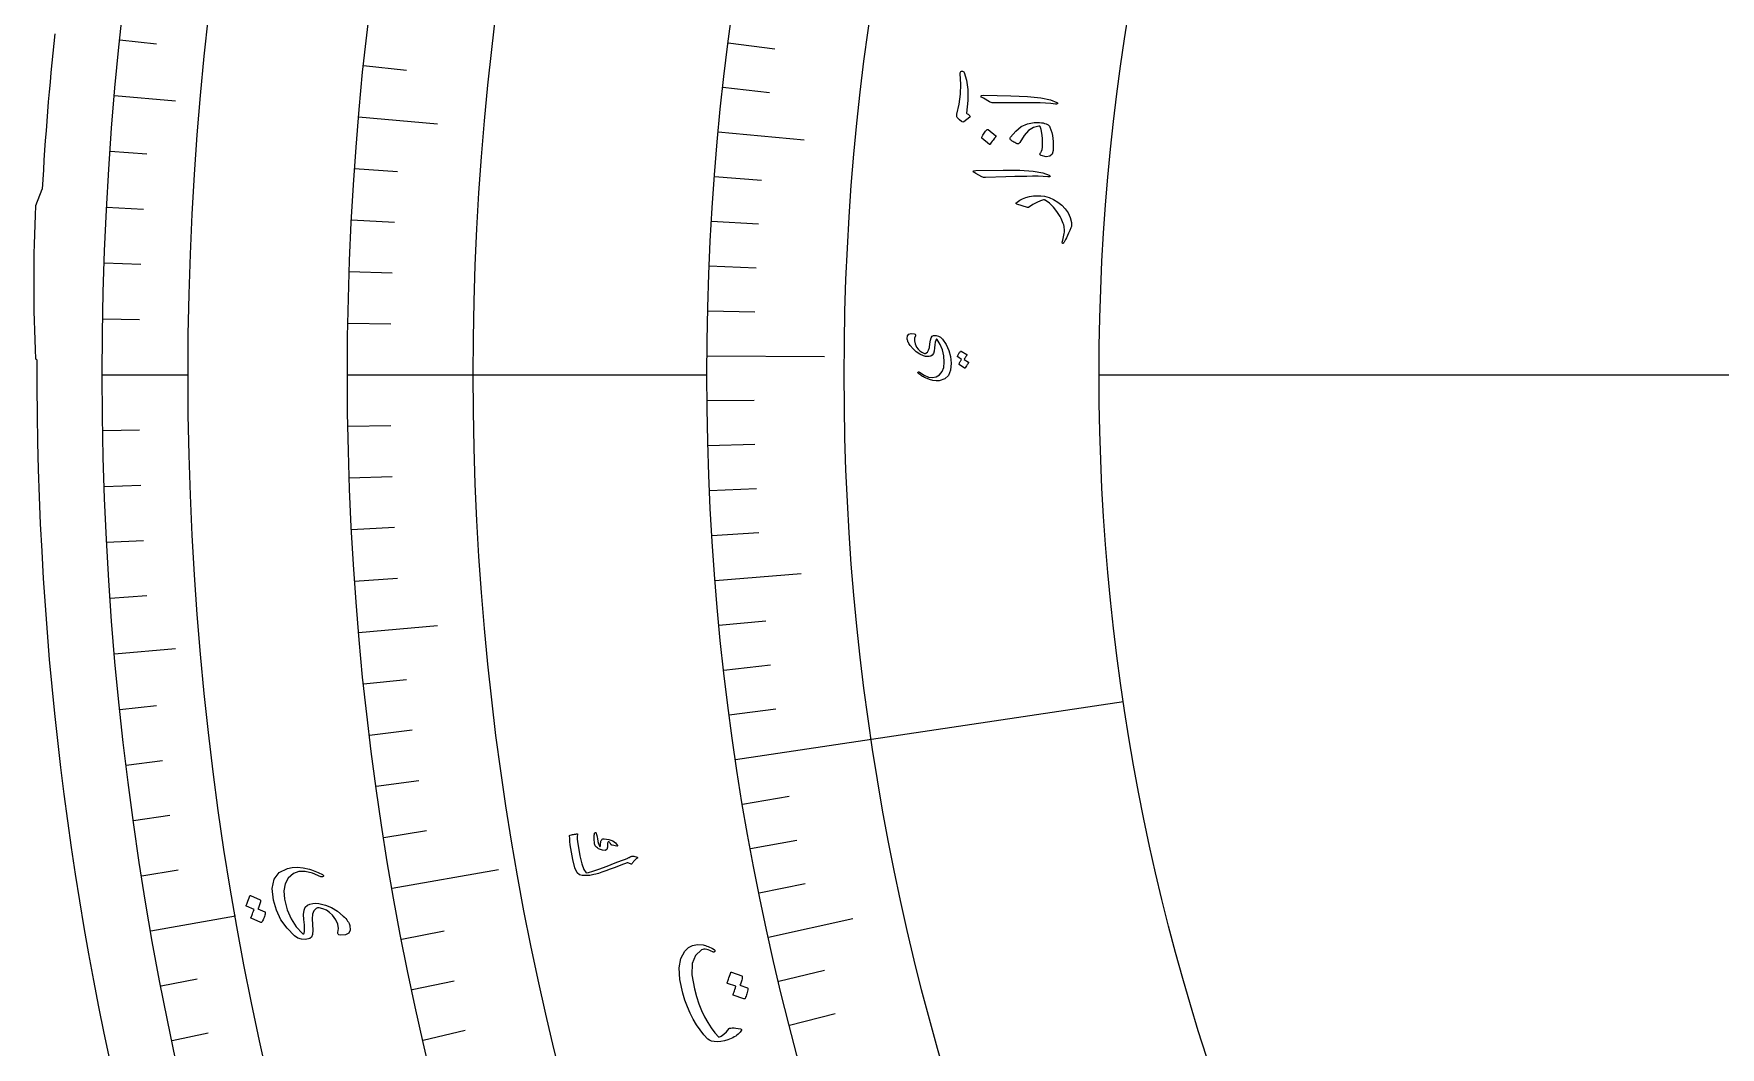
# Model space of a CAD drawing. Header units: millimetres. Extents: x -45 to 45, y -45 to 73.
# Drawn here: x -45.04 to -21.82, y -9.26 to 4.7 of the extents above; entities that cross this region are included whole.
import ezdxf

# ---------------------------------------------------------------- set-up
doc = ezdxf.new("R2010")
doc.units = ezdxf.units.MM
for name, color, linetype in [('CUT_OUTER', 1, 'Continuous'), ('ENGRAVE', 7, 'Continuous'), ('ENGRAVE_FINE', 8, 'Continuous'), ('TEXT', 5, 'Continuous')]:
    doc.layers.add(name, color=color, linetype=linetype)

msp = doc.modelspace()

# ---------------------------------------------------------------- linework, layer by layer
at = {"layer": 'CUT_OUTER'}
for points in [[(-45.0178, 2.3269), (-45.0167, 2.3303), (-44.9273, 2.5533)], [(-44.9994, 0.204), (-45.0149, 0.2144), (-45.0178, 0.2165)]]:
    msp.add_lwpolyline(points, dxfattribs=at)
for centre, radius, start, end in [((-0.3355, 0.0299), 44.6632, 174.00431, 176.76108), ((-23.5969, 1.2718), 21.4469, 177.18013, 182.8203), ((0, -0.0002), 44.9998, 179.74001, 0.25885)]:
    msp.add_arc(centre, radius, start, end, dxfattribs=at)
at = {"layer": 'ENGRAVE'}
for points in [[(-43.9322, 3.8436), (-43.0916, 3.77)], [(-40.57, 3.5494), (-39.4852, 3.4545)], [(-35.6184, 3.3439), (-34.4356, 3.2329)], [(-35.774, 0.2614), (-34.1541, 0.2496)], [(-44.1, 0), (-42.9188, 0)], [(-40.725, 0), (-35.775, 0)], [(-30.375, 0), (30.375, 0)], [(-35.6627, -2.8319), (-34.4785, -2.7378)], [(-40.57, -3.5494), (-39.4852, -3.4545)], [(-43.9322, -3.8436), (-43.0916, -3.77)], [(-35.3804, -5.2986), (-30.04, -4.4988)], [(-40.1063, -7.0718), (-38.6439, -6.814)], [(-43.43, -7.6579), (-42.2667, -7.4528)], [(-34.9265, -7.7451), (-33.7667, -7.4879)]]:
    msp.add_lwpolyline(points, dxfattribs=at)
for radius in [44.1, 44.1, 42.9188, 40.725, 40.725, 38.9925, 35.775, 35.775, 33.885, 30.375, 30.375]:
    msp.add_circle((0, 0), radius, dxfattribs=at)
at = {"layer": 'ENGRAVE_FINE'}
for points in [[(-43.8584, 4.6097), (-43.3549, 4.5568)], [(-35.4821, 4.5688), (-34.8394, 4.486)], [(-40.5019, 4.2569), (-39.9112, 4.1948)], [(-35.5555, 3.9571), (-34.9115, 3.8854)], [(-43.9926, 3.0763), (-43.4876, 3.0409)], [(-40.6258, 2.8408), (-40.0332, 2.7994)], [(-35.6707, 2.7294), (-35.0246, 2.6799)], [(-44.0396, 2.308), (-43.534, 2.2815)], [(-40.6692, 2.1314), (-40.076, 2.1003)], [(-35.7125, 2.1137), (-35.0656, 2.0754)], [(-44.0731, 1.5391), (-43.5672, 1.5214)], [(-40.7002, 1.4213), (-40.1066, 1.4006)], [(-35.7437, 1.497), (-35.0962, 1.4699)], [(-44.0933, 0.7697), (-43.5871, 0.7608)], [(-40.7188, 0.7107), (-40.1249, 0.7004)], [(-35.7642, 0.8795), (-35.1164, 0.8636)], [(-35.7732, -0.3571), (-35.1252, -0.3507)], [(-44.0933, -0.7697), (-43.5871, -0.7608)], [(-40.7188, -0.7107), (-40.1249, -0.7004)], [(-35.7617, -0.9759), (-35.1139, -0.9583)], [(-44.0731, -1.5391), (-43.5672, -1.5214)], [(-40.7002, -1.4213), (-40.1066, -1.4006)], [(-35.7394, -1.5948), (-35.0921, -1.5659)], [(-44.0396, -2.308), (-43.534, -2.2815)], [(-40.6692, -2.1314), (-40.076, -2.1003)], [(-35.7065, -2.2135), (-35.0597, -2.1734)], [(-40.6258, -2.8408), (-40.0332, -2.7994)], [(-43.9926, -3.0763), (-43.4876, -3.0409)], [(-35.6083, -3.4498), (-34.9633, -3.3873)], [(-35.5431, -4.067), (-34.8993, -3.9933)], [(-40.5019, -4.2569), (-39.9112, -4.1948)], [(-43.8584, -4.6097), (-43.3549, -4.5568)], [(-35.4671, -4.6833), (-34.8247, -4.5985)], [(-40.4214, -4.9631), (-39.8319, -4.8907)], [(-43.7713, -5.3744), (-43.2688, -5.3127)], [(-40.3287, -5.6678), (-39.7404, -5.5852)], [(-35.283, -5.9126), (-34.6439, -5.8055)], [(-43.6708, -6.1375), (-43.1695, -6.0671)], [(-40.2236, -6.3708), (-39.6369, -6.2779)], [(-35.1749, -6.5251), (-34.5378, -6.4069)], [(-43.5571, -6.8988), (-43.057, -6.8196)], [(-35.0561, -7.1361), (-34.4211, -7.0068)], [(-39.9768, -7.7707), (-39.3937, -7.6574)], [(-43.2898, -8.4147), (-42.7928, -8.3181)], [(-39.8351, -8.4672), (-39.254, -8.3437)], [(-34.7864, -8.3522), (-34.1563, -8.2009)], [(-34.6356, -8.9571), (-34.0082, -8.7948)], [(-39.6812, -9.1611), (-39.1024, -9.0275)], [(-43.1363, -9.1689), (-42.6411, -9.0637)]]:
    msp.add_lwpolyline(points, dxfattribs=at)
at = {"layer": 'TEXT'}
for points in [[(-32.2893, 4.1426), (-32.2889, 4.1557), (-32.2851, 4.1659), (-32.2781, 4.1734), (-32.2678, 4.178), (-32.2566, 4.1792), (-32.2469, 4.1765), (-32.2386, 4.1697), (-32.2318, 4.159), (-32.1986, 4.0559), (-32.1828, 3.929), (-32.1841, 3.7779), (-32.2021, 3.6027), (-32.1893, 3.5942), (-32.178, 3.5858), (-32.1681, 3.5776), (-32.1598, 3.5696), (-32.1544, 3.5629), (-32.152, 3.5569), (-32.1526, 3.5516), (-32.1562, 3.5471), (-32.2369, 3.4817), (-32.2504, 3.4779), (-32.2701, 3.4865), (-32.2962, 3.5074), (-32.3286, 3.5407), (-32.3334, 3.5494), (-32.3357, 3.5598), (-32.3355, 3.5718), (-32.3329, 3.5856), (-32.3021, 3.7231), (-32.2846, 3.8616), (-32.2803, 4.0014), (-32.2893, 4.1426)], [(-31.967, 3.8056), (-31.9932, 3.8237), (-32.0016, 3.8368), (-31.9922, 3.8448), (-31.965, 3.8478), (-31.59, 3.8383), (-31.3599, 3.8315), (-31.1776, 3.8139), (-31.043, 3.7859), (-30.9561, 3.7476), (-30.9494, 3.7418), (-30.9459, 3.7369), (-30.9458, 3.733), (-30.9491, 3.73), (-30.9538, 3.7279), (-30.9598, 3.7268), (-30.967, 3.7265), (-30.9755, 3.7271), (-31.0411, 3.735), (-31.1109, 3.7404), (-31.1851, 3.7432), (-31.2637, 3.7434), (-31.2842, 3.7438), (-31.3396, 3.7444), (-31.4299, 3.745), (-31.5551, 3.7457), (-31.833, 3.7443), (-31.8477, 3.7452), (-31.861, 3.7476), (-31.8731, 3.7513), (-31.8838, 3.7565)], [(-31.989, 3.259), (-31.9907, 3.2612), (-31.9916, 3.264), (-31.9916, 3.2675), (-31.9908, 3.2717), (-31.9757, 3.3006), (-31.9582, 3.3275), (-31.9382, 3.3523), (-31.9157, 3.3751), (-31.9124, 3.3772), (-31.9092, 3.3779), (-31.9062, 3.3773), (-31.9034, 3.3753), (-31.7958, 3.2907), (-31.7933, 3.2877), (-31.793, 3.2842), (-31.7949, 3.2801), (-31.7989, 3.2755), (-31.8024, 3.2715), (-31.8076, 3.2651), (-31.8146, 3.2564), (-31.8234, 3.2453), (-31.834, 3.2317), (-31.8464, 3.2153), (-31.8606, 3.1961), (-31.8765, 3.1742), (-31.8791, 3.1714), (-31.8815, 3.1701), (-31.8838, 3.1703), (-31.8859, 3.1721)], [(-31.5022, 3.1801), (-31.5196, 3.188), (-31.5353, 3.1956), (-31.5491, 3.203), (-31.5612, 3.21), (-31.5716, 3.2168), (-31.5804, 3.223), (-31.5876, 3.2288), (-31.5932, 3.2342), (-31.5983, 3.2422), (-31.5999, 3.2507), (-31.598, 3.2599), (-31.5926, 3.2697), (-31.523, 3.3539), (-31.4457, 3.4159), (-31.3609, 3.4558), (-31.2687, 3.4737), (-31.2428, 3.4748), (-31.2176, 3.4746), (-31.1932, 3.4731), (-31.1694, 3.4704), (-31.1466, 3.4663), (-31.1249, 3.4608), (-31.1043, 3.4539), (-31.0848, 3.4457), (-31.0746, 3.4391), (-31.0657, 3.431), (-31.0581, 3.4213), (-31.0519, 3.4101), (-31.0381, 3.3722), (-31.0269, 3.3335), (-31.0181, 3.294), (-31.012, 3.2537), (-31.0081, 3.2126), (-31.0063, 3.1711), (-31.0067, 3.129), (-31.0091, 3.0864), (-31.0226, 3.0368), (-31.0543, 3.0088), (-31.1041, 3.0022), (-31.1721, 3.0172), (-31.1794, 3.0207), (-31.1848, 3.0253), (-31.1883, 3.0308), (-31.1901, 3.0372), (-31.1889, 3.0425), (-31.1864, 3.0479), (-31.1825, 3.0534), (-31.1773, 3.0588), (-31.1655, 3.0763), (-31.1574, 3.1007), (-31.153, 3.1322), (-31.1523, 3.1707), (-31.1559, 3.2549), (-31.1624, 3.324), (-31.1719, 3.378), (-31.1845, 3.417), (-31.1866, 3.4191), (-31.1903, 3.4207), (-31.1955, 3.4216), (-31.2024, 3.422), (-31.2768, 3.4042), (-31.3454, 3.3612), (-31.4082, 3.293), (-31.465, 3.1995), (-31.473, 3.1873), (-31.4819, 3.18), (-31.4916, 3.1776), (-31.5022, 3.1801)], [(-32.0733, 2.7706), (-32.1001, 2.7879), (-32.1089, 2.8007), (-32.0998, 2.809), (-32.0727, 2.8128), (-31.6975, 2.8155), (-31.4674, 2.8161), (-31.2846, 2.8044), (-31.1492, 2.7808), (-31.0611, 2.7453), (-31.0541, 2.7397), (-31.0505, 2.7349), (-31.0503, 2.731), (-31.0534, 2.728), (-31.0581, 2.7257), (-31.0641, 2.7244), (-31.0713, 2.7238), (-31.0798, 2.7242), (-31.1455, 2.73), (-31.2156, 2.7331), (-31.2898, 2.7335), (-31.3683, 2.7311), (-31.3888, 2.7309), (-31.4442, 2.7297), (-31.5345, 2.7274), (-31.6596, 2.724), (-31.9374, 2.7136), (-31.9521, 2.7141), (-31.9655, 2.716), (-31.9776, 2.7194), (-31.9885, 2.7242)], [(-31.5092, 2.35), (-31.5119, 2.351), (-31.514, 2.3522), (-31.5156, 2.3536), (-31.5165, 2.3551), (-31.5166, 2.3594), (-31.5143, 2.3645), (-31.5096, 2.3704), (-31.5026, 2.3771), (-31.4675, 2.4024), (-31.4276, 2.4235), (-31.3828, 2.4403), (-31.3332, 2.4529), (-31.2802, 2.4615), (-31.2283, 2.4652), (-31.1775, 2.4641), (-31.1279, 2.4581), (-31.0635, 2.4396), (-31.0023, 2.4126), (-30.9445, 2.3774), (-30.8899, 2.3339), (-30.8412, 2.2832), (-30.8027, 2.2267), (-30.7742, 2.1644), (-30.7557, 2.096), (-30.753, 2.0779), (-30.7532, 2.0599), (-30.7562, 2.0422), (-30.762, 2.0246), (-30.7794, 1.9843), (-30.7954, 1.9479), (-30.8101, 1.9155), (-30.8234, 1.8869), (-30.8355, 1.8624), (-30.8462, 1.842), (-30.8556, 1.8257), (-30.8637, 1.8136), (-30.8662, 1.8111), (-30.8685, 1.8094), (-30.8709, 1.8084), (-30.8732, 1.8082), (-30.8761, 1.8086), (-30.8788, 1.8096), (-30.8813, 1.8112), (-30.8836, 1.8133), (-30.8852, 1.8159), (-30.8859, 1.819), (-30.8856, 1.8227), (-30.8843, 1.8268), (-30.8758, 1.852), (-30.8686, 1.8762), (-30.8626, 1.8993), (-30.858, 1.9213), (-30.8546, 1.9425), (-30.8525, 1.963), (-30.8516, 1.9828), (-30.8521, 2.002), (-30.8539, 2.0212), (-30.8573, 2.0412), (-30.8623, 2.062), (-30.8688, 2.0835), (-30.877, 2.1058), (-30.8869, 2.1289), (-30.8986, 2.1527), (-30.912, 2.1774), (-30.9557, 2.2473), (-31.0042, 2.3081), (-31.0574, 2.3599), (-31.1155, 2.4025), (-31.1202, 2.4053), (-31.1258, 2.4071), (-31.1323, 2.4078), (-31.1395, 2.4074), (-31.1834, 2.3948), (-31.2327, 2.3735), (-31.2874, 2.3433), (-31.3476, 2.3043), (-31.3513, 2.3027), (-31.3546, 2.3018), (-31.3575, 2.3016), (-31.3599, 2.3022)], [(-32.9043, 0.535), (-32.9158, 0.5022), (-32.9168, 0.4654), (-32.9072, 0.4246), (-32.8871, 0.3799), (-32.8678, 0.3514), (-32.8445, 0.3277), (-32.8174, 0.3087), (-32.7864, 0.2944), (-32.7802, 0.2929), (-32.7737, 0.2928), (-32.767, 0.2938), (-32.76, 0.2962), (-32.7381, 0.3121), (-32.7214, 0.3389), (-32.71, 0.3767), (-32.7037, 0.4254), (-32.6979, 0.4734), (-32.688, 0.5082), (-32.6741, 0.5298), (-32.6563, 0.5381), (-32.6192, 0.5384), (-32.5863, 0.5306), (-32.5576, 0.5147), (-32.533, 0.4907), (-32.4825, 0.415), (-32.4453, 0.3348), (-32.4217, 0.25), (-32.4114, 0.1605), (-32.4186, 0.0629), (-32.4483, -0.0102), (-32.5009, -0.0588), (-32.5763, -0.0829), (-32.6177, -0.0844), (-32.6626, -0.0785), (-32.7112, -0.0653), (-32.7633, -0.0448), (-32.7778, -0.0376), (-32.7918, -0.0302), (-32.8052, -0.0226), (-32.8182, -0.0149), (-32.8307, -0.0068), (-32.8429, 0.0015), (-32.8546, 0.0102), (-32.866, 0.0192), (-32.8707, 0.0241), (-32.8726, 0.0284), (-32.8717, 0.0322), (-32.868, 0.0355), (-32.8634, 0.0374), (-32.8588, 0.0378), (-32.8543, 0.0368), (-32.8497, 0.0345), (-32.7824, -0.0074), (-32.7217, -0.032), (-32.6675, -0.0397), (-32.6201, -0.0304), (-32.57, -0.0007), (-32.5347, 0.0427), (-32.514, 0.1), (-32.5078, 0.1711), (-32.5145, 0.2622), (-32.5326, 0.3445), (-32.5622, 0.418), (-32.6033, 0.4826), (-32.6068, 0.4865), (-32.6103, 0.488), (-32.6139, 0.4872), (-32.6175, 0.4839), (-32.6243, 0.4704), (-32.6302, 0.4469), (-32.6352, 0.4134), (-32.6393, 0.3699), (-32.6452, 0.3257), (-32.6558, 0.292), (-32.6712, 0.2688), (-32.6912, 0.2561), (-32.7147, 0.2503), (-32.7393, 0.2488), (-32.765, 0.2517), (-32.7918, 0.2589), (-32.8444, 0.282), (-32.8927, 0.314), (-32.9366, 0.3547), (-32.9763, 0.4044), (-32.9856, 0.4176), (-32.9937, 0.4304), (-33.0006, 0.4428), (-33.0061, 0.4549), (-33.0105, 0.4664), (-33.0137, 0.4775), (-33.0157, 0.488), (-33.0167, 0.498), (-33.0124, 0.5369), (-32.9951, 0.5605), (-32.9646, 0.5688), (-32.9211, 0.5618), (-32.9095, 0.5569), (-32.9028, 0.5508), (-32.901, 0.5435), (-32.9043, 0.535)], [(-32.3214, 0.2452), (-32.3227, 0.2464), (-32.3234, 0.2482), (-32.3237, 0.2504), (-32.3234, 0.2532), (-32.3196, 0.263), (-32.3153, 0.2725), (-32.3108, 0.2817), (-32.3058, 0.2906), (-32.3004, 0.2992), (-32.2945, 0.3076), (-32.288, 0.3158), (-32.2811, 0.3239), (-32.279, 0.3254), (-32.2767, 0.3261), (-32.2744, 0.3259), (-32.2719, 0.3248), (-32.1952, 0.2761), (-32.1941, 0.2748), (-32.1942, 0.2729), (-32.1952, 0.2703), (-32.1973, 0.2672), (-32.1992, 0.265), (-32.2018, 0.2615), (-32.2051, 0.2566), (-32.2091, 0.2503), (-32.2139, 0.2426), (-32.2195, 0.2334), (-32.226, 0.2227), (-32.2332, 0.2106), (-32.1735, 0.1723), (-32.1717, 0.1705), (-32.1713, 0.1683), (-32.1722, 0.1656), (-32.1746, 0.1623), (-32.1766, 0.1595), (-32.1797, 0.1551), (-32.1838, 0.1491), (-32.1889, 0.1415), (-32.1951, 0.1321), (-32.2022, 0.1208), (-32.2104, 0.1077), (-32.2196, 0.0927), (-32.2211, 0.0911), (-32.2226, 0.0905), (-32.2242, 0.0907), (-32.2257, 0.0917), (-32.2997, 0.141), (-32.3009, 0.1422), (-32.3017, 0.144), (-32.3019, 0.1462), (-32.3017, 0.149), (-32.2989, 0.1573), (-32.2956, 0.1654), (-32.2919, 0.1733), (-32.2878, 0.1809), (-32.2833, 0.1883), (-32.2784, 0.1954), (-32.2733, 0.2022), (-32.2678, 0.2088)], [(-36.7375, -6.6601), (-36.7482, -6.6683), (-36.7582, -6.6767), (-36.7675, -6.6853), (-36.7762, -6.694), (-36.7842, -6.7029), (-36.7915, -6.7121), (-36.7981, -6.7216), (-36.804, -6.7315), (-36.8076, -6.7355), (-36.8123, -6.7375), (-36.8181, -6.7374), (-36.8249, -6.7353), (-36.8615, -6.7218), (-36.8654, -6.7206), (-36.8687, -6.7198), (-36.8713, -6.7194), (-36.8733, -6.7195), (-36.9592, -6.7536), (-37.0369, -6.7839), (-37.1064, -6.8104), (-37.1678, -6.833), (-37.2209, -6.8517), (-37.2658, -6.8663), (-37.3024, -6.8769), (-37.3307, -6.8834), (-37.3846, -6.8933), (-37.4018, -6.8955), (-37.4193, -6.8969), (-37.437, -6.8975), (-37.4549, -6.8972), (-37.473, -6.8961), (-37.4914, -6.894), (-37.5101, -6.8909), (-37.529, -6.8869), (-37.5611, -6.8584), (-37.5921, -6.7882), (-37.6217, -6.6764), (-37.6495, -6.5228), (-37.6562, -6.4745), (-37.661, -6.4296), (-37.6641, -6.3881), (-37.6655, -6.35), (-37.6646, -6.3463), (-37.6629, -6.3435), (-37.6603, -6.3416), (-37.6569, -6.3405), (-37.6401, -6.3367), (-37.6249, -6.3333), (-37.6112, -6.3304), (-37.5989, -6.3279), (-37.588, -6.3259), (-37.5783, -6.3243), (-37.5697, -6.3231), (-37.5624, -6.3224), (-37.5583, -6.3222), (-37.5558, -6.3232), (-37.5549, -6.3256), (-37.5556, -6.3292), (-37.559, -6.3563), (-37.5591, -6.3906), (-37.5558, -6.4319), (-37.5491, -6.4804), (-37.5239, -6.6242), (-37.4971, -6.7355), (-37.4689, -6.8141), (-37.4395, -6.8602), (-37.4061, -6.854), (-37.3465, -6.8361), (-37.2608, -6.8064), (-37.149, -6.7652), (-37.0371, -6.7231), (-36.9526, -6.691), (-36.8953, -6.6688), (-36.8654, -6.6564), (-36.8572, -6.6528), (-36.8496, -6.6494), (-36.8425, -6.6462), (-36.836, -6.6433), (-36.83, -6.6406), (-36.8247, -6.6382), (-36.82, -6.636), (-36.816, -6.6341), (-36.8072, -6.6306), (-36.7985, -6.6287), (-36.79, -6.6286), (-36.7815, -6.6301), (-36.736, -6.6431), (-36.7329, -6.6443), (-36.7307, -6.6458), (-36.7295, -6.6476), (-36.7292, -6.6497), (-36.7301, -6.6525), (-36.7319, -6.6552), (-36.7343, -6.6577), (-36.7375, -6.6601)], [(-37.0052, -6.4829), (-37.0052, -6.485), (-37.0057, -6.4869), (-37.0068, -6.4887), (-37.0085, -6.4902), (-37.0101, -6.491), (-37.012, -6.4914), (-37.014, -6.4916), (-37.0162, -6.4916), (-37.0786, -6.4789), (-37.085, -6.4772), (-37.09, -6.475), (-37.0937, -6.4725), (-37.0961, -6.4696), (-37.1024, -6.4566), (-37.1096, -6.4458), (-37.1176, -6.4373), (-37.1266, -6.4311), (-37.1308, -6.4303), (-37.1348, -6.4331), (-37.1383, -6.4394), (-37.1416, -6.4494), (-37.1426, -6.4559), (-37.1435, -6.4626), (-37.1443, -6.4694), (-37.1448, -6.4764), (-37.1452, -6.4837), (-37.1453, -6.4913), (-37.1453, -6.4992), (-37.1451, -6.5074), (-37.1518, -6.5372), (-37.1741, -6.5503), (-37.212, -6.5467), (-37.2654, -6.5263), (-37.2819, -6.5169), (-37.2952, -6.5072), (-37.3052, -6.4972), (-37.312, -6.4869), (-37.3167, -6.4752), (-37.3206, -6.4585), (-37.3239, -6.4368), (-37.3264, -6.4103), (-37.3274, -6.3967), (-37.3278, -6.3837), (-37.3278, -6.3713), (-37.3271, -6.3596), (-37.3262, -6.3485), (-37.3251, -6.338), (-37.3239, -6.3283), (-37.3226, -6.3193), (-37.3206, -6.3135), (-37.3178, -6.3091), (-37.3144, -6.3062), (-37.3104, -6.3048), (-37.3059, -6.3047), (-37.3025, -6.3063), (-37.3, -6.3094), (-37.2986, -6.3141), (-37.295, -6.3292), (-37.2911, -6.3464), (-37.2871, -6.3656), (-37.2828, -6.387), (-37.2747, -6.4268), (-37.2669, -6.4576), (-37.2594, -6.4795), (-37.2521, -6.4923), (-37.2505, -6.4939), (-37.2486, -6.4945), (-37.2464, -6.4943), (-37.244, -6.4932), (-37.2426, -6.4919), (-37.2415, -6.4899), (-37.2406, -6.4871), (-37.24, -6.4834), (-37.2378, -6.4503), (-37.2363, -6.4364), (-37.2333, -6.4242), (-37.2288, -6.4137), (-37.223, -6.4049), (-37.2157, -6.3971), (-37.2077, -6.3919), (-37.1989, -6.3892), (-37.1894, -6.389), (-37.1238, -6.3983), (-37.0712, -6.417), (-37.0317, -6.4452), (-37.0052, -6.4829)], [(-40.8562, -7.6793), (-40.8486, -7.6245), (-40.8586, -7.5669), (-40.8862, -7.5063), (-40.9314, -7.4427), (-40.9704, -7.4042), (-41.014, -7.374), (-41.0623, -7.3523), (-41.1153, -7.3389), (-41.1255, -7.3385), (-41.1357, -7.3401), (-41.146, -7.3438), (-41.1563, -7.3496), (-41.186, -7.3812), (-41.2041, -7.4285), (-41.2106, -7.4917), (-41.2055, -7.5706), (-41.1995, -7.6483), (-41.2039, -7.7064), (-41.2187, -7.7449), (-41.244, -7.7638), (-41.302, -7.7763), (-41.3561, -7.7745), (-41.4063, -7.7583), (-41.4525, -7.7278), (-41.556, -7.6225), (-41.6393, -7.5049), (-41.7022, -7.3751), (-41.7446, -7.2333), (-41.7609, -7.0733), (-41.7339, -6.9471), (-41.6639, -6.855), (-41.551, -6.797), (-41.486, -6.7841), (-41.4135, -6.782), (-41.3334, -6.7905), (-41.2458, -6.8098), (-41.221, -6.8174), (-41.1971, -6.8254), (-41.1738, -6.8339), (-41.1513, -6.8428), (-41.1295, -6.8521), (-41.1081, -6.8621), (-41.0873, -6.8727), (-41.067, -6.8838), (-41.0583, -6.8902), (-41.0542, -6.8965), (-41.0546, -6.9027), (-41.0595, -6.9089), (-41.0662, -6.913), (-41.0733, -6.9149), (-41.0808, -6.9146), (-41.0886, -6.9121), (-41.2059, -6.864), (-41.3082, -6.8407), (-41.3957, -6.8426), (-41.4682, -6.8697), (-41.5393, -6.9303), (-41.5833, -7.0095), (-41.6001, -7.1072), (-41.5896, -7.2232), (-41.5524, -7.3677), (-41.4991, -7.4942), (-41.4299, -7.6026), (-41.345, -7.6928), (-41.3382, -7.6979), (-41.3322, -7.6991), (-41.3269, -7.6966), (-41.3223, -7.6902), (-41.3159, -7.6667), (-41.3141, -7.6275), (-41.3167, -7.5728), (-41.3237, -7.5024), (-41.3279, -7.4304), (-41.3213, -7.3736), (-41.3041, -7.3323), (-41.2763, -7.3063), (-41.2411, -7.2903), (-41.2028, -7.2809), (-41.1615, -7.2779), (-41.1172, -7.2815), (-41.0278, -7.3024), (-40.9424, -7.3381), (-40.8612, -7.3886), (-40.784, -7.4537), (-40.7652, -7.4713), (-40.7486, -7.4887), (-40.7341, -7.5058), (-40.7217, -7.5227), (-40.7113, -7.5392), (-40.7028, -7.5553), (-40.6963, -7.5709), (-40.6918, -7.586), (-40.6861, -7.6475), (-40.7058, -7.6896), (-40.7509, -7.7123), (-40.8213, -7.7155), (-40.8411, -7.7116), (-40.8536, -7.7043), (-40.8586, -7.6935), (-40.8562, -7.6793)], [(-41.8613, -7.3964), (-41.859, -7.3981), (-41.8573, -7.4007), (-41.8562, -7.4043), (-41.8558, -7.4089), (-41.8589, -7.426), (-41.8626, -7.4427), (-41.8671, -7.459), (-41.8722, -7.4749), (-41.8781, -7.4905), (-41.8848, -7.506), (-41.8924, -7.5213), (-41.9008, -7.5364), (-41.9036, -7.5396), (-41.9069, -7.5413), (-41.9107, -7.5417), (-41.9149, -7.5407), (-42.0506, -7.4839), (-42.0526, -7.4821), (-42.0531, -7.4789), (-42.0523, -7.4744), (-42.05, -7.4686), (-42.0477, -7.4645), (-42.0447, -7.4579), (-42.0409, -7.4489), (-42.0365, -7.4375), (-42.0313, -7.4235), (-42.0252, -7.4068), (-42.0183, -7.3874), (-42.0104, -7.3654), (-42.1158, -7.3196), (-42.1192, -7.3173), (-42.1205, -7.3137), (-42.1198, -7.3089), (-42.117, -7.3029), (-42.1146, -7.2978), (-42.1111, -7.2897), (-42.1064, -7.2786), (-42.1006, -7.2646), (-42.0936, -7.2475), (-42.0856, -7.227), (-42.0765, -7.2032), (-42.0663, -7.176), (-42.0643, -7.1731), (-42.0621, -7.1715), (-42.0596, -7.1714), (-42.0569, -7.1728), (-41.9262, -7.2329), (-41.9239, -7.2345), (-41.9222, -7.2372), (-41.9211, -7.2408), (-41.9208, -7.2454), (-41.9227, -7.2598), (-41.9255, -7.2739), (-41.929, -7.2878), (-41.9333, -7.3014), (-41.9383, -7.3147), (-41.9438, -7.3276), (-41.9499, -7.3403), (-41.9566, -7.3526)], [(-35.3054, -9.0373), (-35.3167, -9.052), (-35.3296, -9.0662), (-35.3443, -9.0799), (-35.3606, -9.093), (-35.3786, -9.1056), (-35.398, -9.1175), (-35.419, -9.1288), (-35.4414, -9.1395), (-35.4873, -9.1578), (-35.534, -9.1714), (-35.5814, -9.1803), (-35.6296, -9.1845), (-35.6738, -9.1834), (-35.711, -9.1768), (-35.741, -9.1649), (-35.764, -9.1475), (-35.8182, -9.0874), (-35.8693, -9.022), (-35.9174, -8.9511), (-35.9625, -8.8749), (-36.0042, -8.7933), (-36.0424, -8.7062), (-36.0769, -8.6137), (-36.1078, -8.5158), (-36.1495, -8.3284), (-36.1586, -8.169), (-36.1356, -8.0378), (-36.0806, -7.9352), (-36.0305, -7.8871), (-35.9717, -7.8572), (-35.9044, -7.8453), (-35.8284, -7.8515), (-35.8115, -7.8554), (-35.794, -7.8604), (-35.7759, -7.8665), (-35.7572, -7.8737), (-35.738, -7.882), (-35.7182, -7.8913), (-35.6978, -7.9017), (-35.6769, -7.9132), (-35.6708, -7.9172), (-35.6665, -7.9219), (-35.6641, -7.9271), (-35.6636, -7.9331), (-35.6642, -7.9373), (-35.6662, -7.9411), (-35.6696, -7.9446), (-35.6745, -7.9478), (-35.6792, -7.9499), (-35.6841, -7.9504), (-35.689, -7.9494), (-35.6941, -7.9469), (-35.7145, -7.9364), (-35.7352, -7.9274), (-35.7562, -7.9201), (-35.7774, -7.9143), (-35.7972, -7.9115), (-35.8156, -7.9117), (-35.8327, -7.9149), (-35.8485, -7.9212), (-35.9322, -7.995), (-35.9768, -8.1093), (-35.9821, -8.2638), (-35.9474, -8.4584), (-35.9183, -8.563), (-35.8855, -8.6614), (-35.8488, -8.7536), (-35.8084, -8.8396), (-35.7643, -8.9194), (-35.7165, -8.9931), (-35.665, -9.0608), (-35.6099, -9.1223), (-35.5772, -9.1066), (-35.5429, -9.0812), (-35.5071, -9.046), (-35.4697, -9.0012), (-35.4655, -8.9991), (-35.4573, -8.9972), (-35.445, -8.9956), (-35.4286, -8.9944), (-35.4269, -8.9947), (-35.4254, -8.9949), (-35.4242, -8.9949), (-35.4232, -8.9947), (-35.4005, -8.9947), (-35.3746, -8.9966), (-35.3456, -9.0002), (-35.3135, -9.0057), (-35.3032, -9.0092), (-35.2985, -9.0156), (-35.2992, -9.025), (-35.3054, -9.0373)], [(-35.2163, -8.4419), (-35.2137, -8.4435), (-35.2117, -8.446), (-35.2104, -8.4497), (-35.2097, -8.4543), (-35.212, -8.4721), (-35.215, -8.4895), (-35.2188, -8.5066), (-35.2233, -8.5233), (-35.2287, -8.5397), (-35.2349, -8.5561), (-35.2421, -8.5723), (-35.2501, -8.5885), (-35.253, -8.5919), (-35.2564, -8.594), (-35.2603, -8.5946), (-35.2648, -8.5938), (-35.4118, -8.5451), (-35.414, -8.5433), (-35.4147, -8.5401), (-35.4141, -8.5354), (-35.412, -8.5293), (-35.4098, -8.5249), (-35.407, -8.518), (-35.4035, -8.5084), (-35.3995, -8.4964), (-35.3948, -8.4816), (-35.3893, -8.464), (-35.383, -8.4436), (-35.3759, -8.4204), (-35.4901, -8.3807), (-35.4938, -8.3785), (-35.4954, -8.3749), (-35.4949, -8.3699), (-35.4923, -8.3636), (-35.4901, -8.3581), (-35.4868, -8.3495), (-35.4824, -8.3378), (-35.477, -8.323), (-35.4706, -8.305), (-35.4632, -8.2833), (-35.4549, -8.2582), (-35.4456, -8.2296), (-35.4437, -8.2264), (-35.4414, -8.2247), (-35.4388, -8.2244), (-35.4359, -8.2256), (-35.2941, -8.2784), (-35.2915, -8.28), (-35.2896, -8.2826), (-35.2883, -8.2862), (-35.2876, -8.2909), (-35.2889, -8.3058), (-35.2911, -8.3205), (-35.294, -8.335), (-35.2978, -8.3493), (-35.3023, -8.3633), (-35.3074, -8.377), (-35.3132, -8.3904), (-35.3196, -8.4035)]]:
    msp.add_lwpolyline(points, close=True, dxfattribs=at)

doc.saveas('drawing.dxf')
